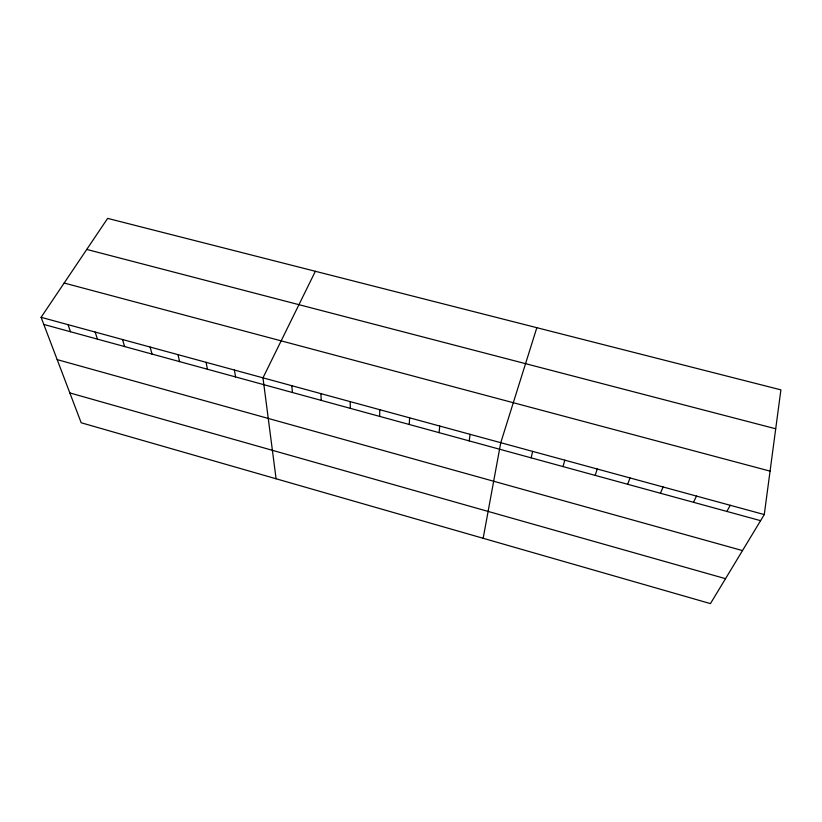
<?xml version="1.0" encoding="UTF-8"?>
<svg xmlns="http://www.w3.org/2000/svg" width="822" height="822" viewBox="0 0 822 822"><rect width="100%" height="100%" fill="white"/><g stroke="black" fill="none" stroke-linecap="round" stroke-linejoin="round"><path stroke-width="1.23" d="M379.661 416.384L379.785 409.695M409.243 424.481L409.623 417.833M439.092 432.649L439.739 426.053M764.275 514.572L780.9 389.854L107.641 218.385L41.1 317.313L81.172 422.755L710.444 603.615L764.275 514.572L41.1 317.313M469.198 440.89L470.112 434.335M483.161 538.287L500.762 442.698L536.828 327.701M531.146 457.854L532.635 451.391M563.019 466.577L564.806 460.166M595.179 475.383L597.265 469.013M627.648 484.271L630.042 477.952M660.415 493.241L663.128 486.984M693.491 502.293L696.522 496.087M315.36 271.291L262.978 377.832L276.089 478.774M726.884 511.438L730.234 505.283M86.762 249.436L775.711 428.786M64.157 283.035L770.07 471.129M43.802 324.443L760.586 520.665M57.18 359.615L742.502 550.586M69.839 392.926L725.518 578.678M68.021 324.659L70.517 331.749M95.167 332.057L97.438 339.126M122.54 339.527L124.595 346.555M150.149 347.059L151.988 354.056M177.994 354.652L179.597 361.608M206.086 362.317L207.452 369.232M234.414 370.044L235.544 376.928M291.8 385.693L292.447 392.505M320.868 393.625L321.268 400.396M350.193 401.629L350.336 408.349"/></g></svg>
